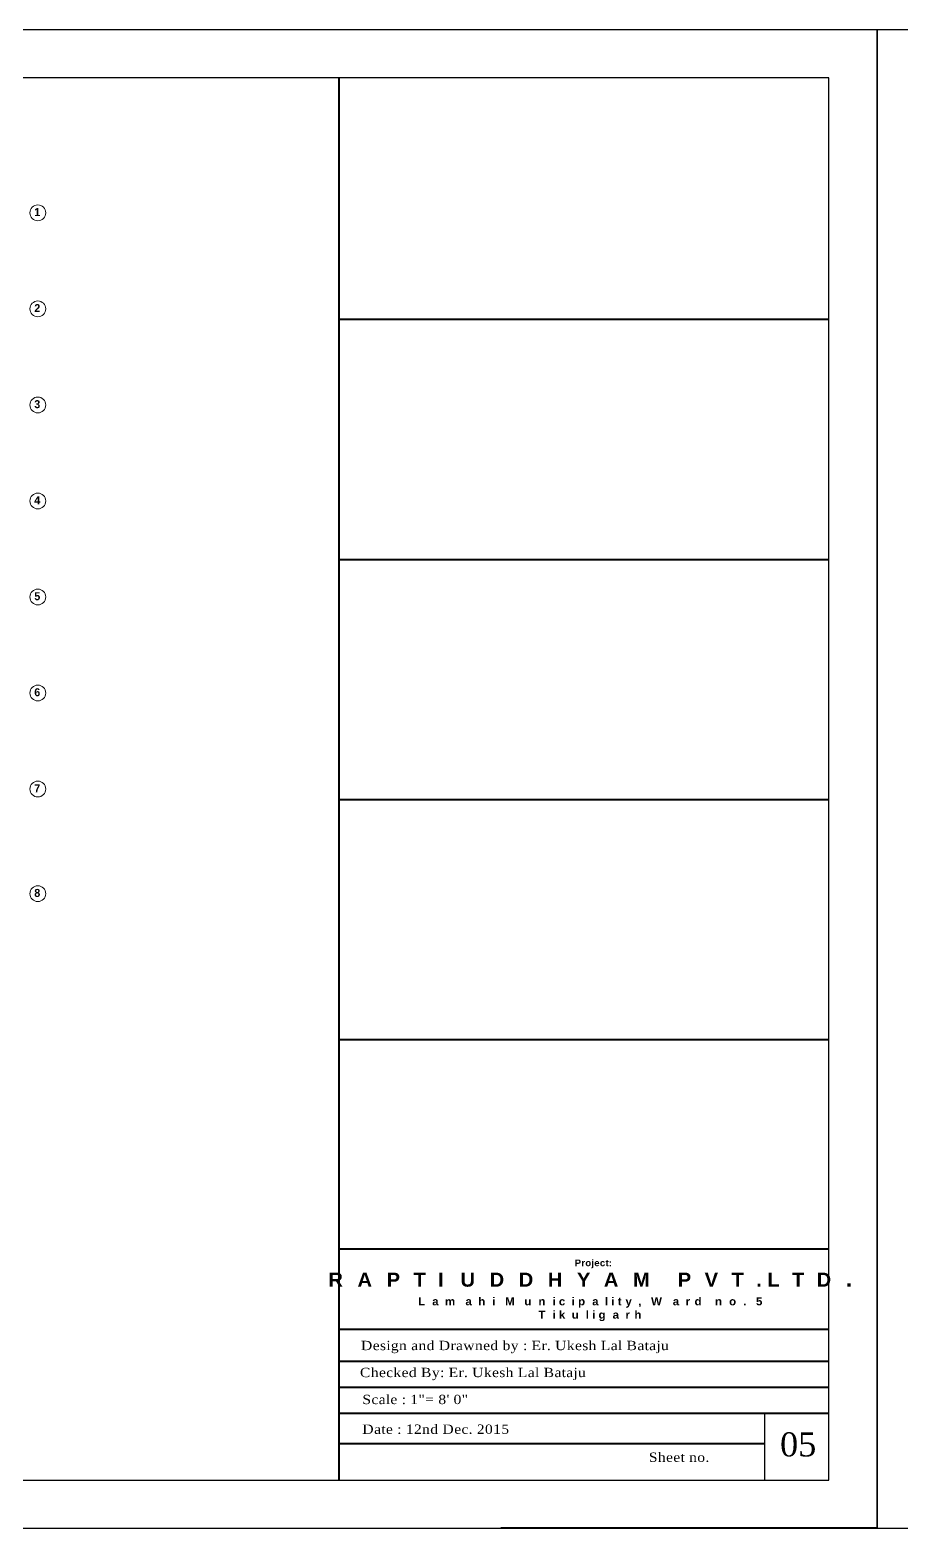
# Model space of a CAD drawing. Extents: x -2338379 to 930990, y -818978 to 106940.
# Drawn here: x 395991 to 397297, y -205212 to -202966 of the extents above; entities that cross this region are included whole.
import ezdxf

# ---------------------------------------------------------------- set-up
doc = ezdxf.new("R2010")
doc.units = 0
doc.header["$MEASUREMENT"] = 0
doc.layers.get('0').update_dxf_attribs({"linetype": 'CONTINUOUS', "lineweight": 30})
for name, color, linetype, lineweight in [('Outline', 4, 'CONTINUOUS', 9), ('TEXT', 7, 'CONTINUOUS', 30), ('Text (Data)', 1, 'CONTINUOUS', 13)]:
    doc.layers.add(name, color=color, linetype=linetype, lineweight=lineweight)
doc.styles.get("Standard").update_dxf_attribs({"font": 'times.ttf', "height": 6})

msp = doc.modelspace()

# ---------------------------------------------------------------- linework, layer by layer
at = {"lineweight": 40}
msp.add_line((396454.19, -203037.99), (396454.19, -205140.39), dxfattribs=at)
msp.add_line((397092.34, -205040.59), (397092.34, -205140.39))
at = {"color": 3}
for points in [[(397260.82, -205212.39), (397260.82, -202965.99), (394083.22, -202965.99), (394083.22, -205212.39)], [(400438.42, -205212.39), (400438.42, -202965.99), (397260.82, -202965.99), (397260.82, -205212.39)], [(397188.82, -205140.39), (397188.82, -203037.99), (394155.22, -203037.99), (394155.22, -205140.39)]]:
    msp.add_lwpolyline(points, close=True, dxfattribs=at)
at = {"lineweight": 40}
for points in [[(397188.82, -203400.39), (396454.19, -203400.39)], [(397188.82, -203760.39), (396454.19, -203760.39)], [(397188.82, -204120.39), (396454.19, -204120.39)], [(397188.82, -204480.39), (396454.19, -204480.39)], [(397188.82, -204794.33), (396454.19, -204794.33)], [(397188.82, -204914.85), (396454.19, -204914.85)], [(397188.82, -204962.58), (396454.19, -204962.58)], [(397188.82, -205001.89), (396454.19, -205001.89)], [(397188.82, -205040.59), (396454.19, -205040.59)], [(397092.34, -205085.99), (396454.19, -205085.99)], [(397260.82, -205212.39), (396696.78, -205212.39)]]:
    msp.add_lwpolyline(points, dxfattribs=at)
at = {"layer": 'Outline'}
for centre in [(396002.8, -203240.27), (396002.8, -203384.27), (396002.8, -203528.27), (396002.8, -203672.27), (396002.8, -203816.27), (396002.8, -203960.27), (396002.8, -204104.27), (396002.8, -204261.19)]:
    msp.add_circle(centre, 11.86, dxfattribs=at)

# ---------------------------------------------------------------- texts
for s, insert, char_height, width, attachment_point in [('\\pi-24,l24,t24;{\\fArial Black|b1|i0|c0|p34;\\W0.9;\\T1.05;Project:\\P\\H2.1x;\\T2;RAPTI UDDHYAM PVT.LTD\\H1.143x;.\\H0.5208x;\\O\\P\\H0.9599x;\\oLamahi Municipality, Ward no. 5\\PTikuligarh}', (396835.68, -204809.78), 10, 762.9723, 2), ('\\pi-42,l42,t42;{\\W1.1;\\T1.05;Design and Drawned by : Er. Ukesh Lal Bataju}', (396487.23, -204931.65), 14, 478.4843, 1), ('\\pi-42,l42,t42;{\\W1.1;\\T1.05;Checked By: Er. Ukesh Lal Bataju}', (396485.67, -204972.1), 14, 478.4843, 1), ('\\pi-42,l42,t42;{\\W1.1;\\T1.05;Scale : 1"= 8\' 0"}', (396489.29, -205012.57), 14, 478.4843, 1), ('\\pi-42,l42,t42;{\\W1.1;\\T1.05;Date : 12nd Dec. 2015}', (396489.29, -205057.16), 14, 478.4843, 1), ('\\pi-42,l42,t42;{\\W1.1;\\T1.05;Sheet no.}', (396918.79, -205099.19), 14, 478.4843, 1)]:
    msp.add_mtext(s, dxfattribs=dict(insert=insert, char_height=char_height, width=width, attachment_point=attachment_point))
at = {"layer": 'TEXT', "char_height": 12, "width": 451.5, "attachment_point": 1}
for s, insert in [('{\\fCentury Gothic|b1|i0|c0|p34;1}', (395997.41, -203233.11)), ('{\\fCentury Gothic|b1|i0|c0|p34;2}', (395997.41, -203377.11)), ('{\\fCentury Gothic|b1|i0|c0|p34;3}', (395997.41, -203521.11)), ('{\\fCentury Gothic|b1|i0|c0|p34;4}', (395997.41, -203665.11)), ('{\\fCentury Gothic|b1|i0|c0|p34;5}', (395997.41, -203809.11)), ('{\\fCentury Gothic|b1|i0|c0|p34;6}', (395997.41, -203953.11)), ('{\\fCentury Gothic|b1|i0|c0|p34;7}', (395997.41, -204097.11)), ('{\\fCentury Gothic|b1|i0|c0|p34;8}', (395997.41, -204254.03))]:
    msp.add_mtext(s, dxfattribs=dict(at, insert=insert))
at = {"layer": 'Text (Data)', "lineweight": 80, "insert": (397115.45, -205068.92), "char_height": 36, "width": 54.6723, "attachment_point": 1}
msp.add_mtext('05', dxfattribs=at)

doc.saveas('drawing.dxf')
